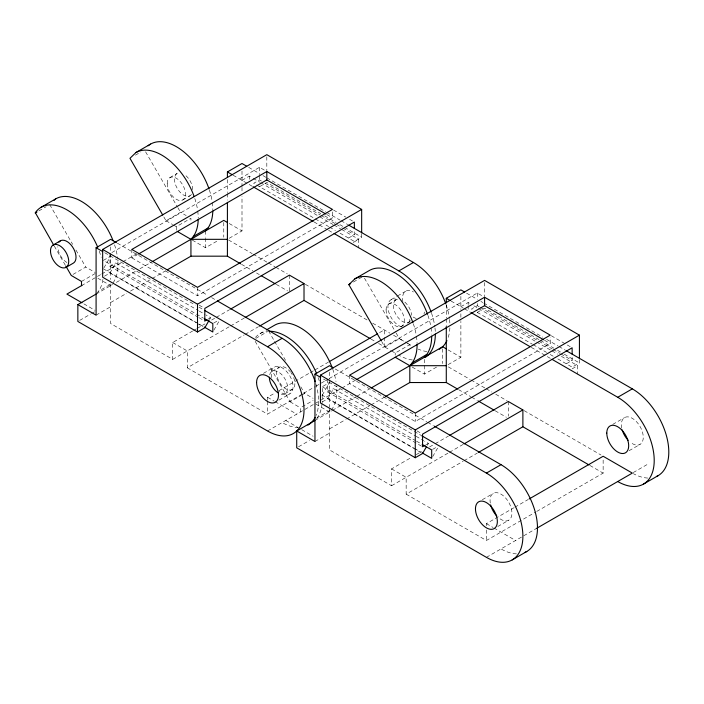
<?xml version="1.0" encoding="UTF-8"?>
<svg xmlns="http://www.w3.org/2000/svg" width="704" height="704" viewBox="0 0 704 704"><rect width="100%" height="100%" fill="white"/><g stroke="black" fill="none" stroke-linecap="round" stroke-linejoin="round"><path stroke-width="0.53" stroke-dasharray="3.52 2.64" d="M103.902 267.907L110.678 256.177L103.382 260.383L203.306 318.076M104.482 276.188L109.956 273.029L115.79 262.918L198.308 310.552M209.581 319.51L210.637 317.671L205.894 314.934M213.858 330.185L220.114 319.352M322.256 395.173L329.551 382.536L322.256 386.751L322.256 395.173L413.609 447.92M322.256 401.914L327.73 398.754L333.564 388.643L415.131 435.741M427.346 445.245L428.41 443.406L424.618 441.214M432.731 456.553L438.988 445.72M96.694 293.374L98.498 291.262L111.267 283.888M330.132 410.256L317.372 417.622L314.961 420.446L331.443 410.934M38.834 210.927L46.094 206.73M135.423 155.153L140.87 152.011M169.893 177.61L177.188 173.395M182.794 199.954L190.089 195.738M73.058 274.402L85.774 267.062L95.154 272.483M163.838 216.946L166.021 220.73L180.55 212.344L186.217 215.574M111.866 252.551L259.521 167.306L265.206 170.588M242 180.356L249.295 176.141L252.155 177.795M81.497 281.45L95.181 273.548M173.527 225.069L176.343 226.688L190.934 218.266L190.934 222.482M109.956 253.651L109.956 266.288L115.79 262.918M261.413 181.034L259.521 179.942L253.686 183.304L314.53 218.434M81.497 285.657L101.165 274.305M101.754 273.962L122.522 261.976M123.05 261.668L136.69 253.792M131.842 249.436L131.842 257.866L137.544 254.566M259.521 186.674L266.816 182.468L320.874 213.682M96.087 294.087L112.57 284.566M116.345 282.392L136.171 270.943M139.946 268.761L151.281 262.222M79.675 320.408L90.614 314.09M91.529 313.562L95.181 311.458M110.678 302.509L126.729 293.242M130.504 291.06L151.281 279.066M152.222 278.52L165.44 270.89M192.342 240.143L205.524 247.746L218.293 240.381M96.087 315.146L110.678 306.724M229.231 238.269L242 230.903L242 196.117M131.842 257.866L197.507 295.768L332.473 217.844L332.473 211.526M207.302 319.598L210.637 317.671M348.524 238.066L354.358 234.696L354.358 229.434M110.678 283.897L110.678 323.567L172.691 359.374L172.691 342.522L192.623 331.021M193.574 330.466L196.416 328.821M197.366 328.275L204.961 323.893M211.605 320.056L215.398 317.865M216.348 317.319L229.636 309.646M361.662 234.018L361.662 237.222L354.358 241.437L339.038 232.593M213.734 323.039L218.293 320.408M353.258 242.484L358.732 239.325L358.732 247.746M172.691 359.374L229.988 326.295M230.586 325.952L244.226 318.076M172.691 342.522L187.282 350.944L187.282 367.796L244.226 334.919M245.177 334.374L258.465 326.7M259.978 333.652L264.546 331.021M255.886 338.334L267.687 331.522M353.39 282.049L362.472 276.804M263.446 373.349L274.393 367.03M391.125 299.631L396.59 296.472M397.505 295.953L405.715 291.21M272.034 371.369L279.33 367.154M388.766 303.978L396.062 299.763M267.538 400.444L267.538 397.285L275.132 392.894M278.925 390.702L309.294 373.173M310.244 372.627L314.037 370.436M314.987 369.882L328.275 362.217M379.526 332.622L384.27 329.886L384.27 336.204M284.926 393.703L292.222 389.497M401.658 326.313L403.48 325.257M407.132 323.154L408.954 322.098M278.925 400.154L289.863 393.835M187.282 367.796L267.538 414.128L302.65 393.853M303.6 393.307L314.987 386.734M315.938 386.188L328.275 379.06M329.226 378.514L477.286 293.031L482.979 296.314M255.165 341.282L290.118 401.817L301.013 395.525M301.919 395.006L304.638 393.43L313.086 398.306M381.621 341.422L384.894 347.098L399.423 338.712L404.14 341.396M460.874 306.715L468.169 302.509L470.07 303.609M300.37 412.025L300.37 407.81L313.139 400.444M327.73 379.377L327.73 392.014L333.564 388.643M391.459 350.891L395.208 353.056L409.807 344.626L409.807 346.738M479.186 306.759L477.286 305.668L471.451 309.038L473.352 310.13M267.538 430.98L340.974 388.582M341.915 388.036L355.564 380.16M477.286 312.409L484.581 308.194L539.59 339.953M332.385 410.388L355.986 396.757M356.928 396.211L369.204 389.127M298.54 446.776L309.487 440.458M329.551 428.868L345.602 419.602M346.544 419.056L370.146 405.434M371.096 404.888L384.314 397.258M412.157 367.048L424.398 374.114L437.166 366.74M314.961 441.505L329.551 433.083M448.105 364.637L460.874 357.262L460.874 321.394M349.615 375.162L349.615 383.592L415.272 421.502L550.246 343.578L550.246 337.26M425.902 444.849L428.41 443.406M566.298 363.792L572.132 360.422L572.132 356.215M329.551 408.082L329.551 449.935L391.565 485.734L391.565 468.89L411.497 457.38M416.24 454.643L421.934 451.352M429.528 446.97L434.271 444.233M435.222 443.678L448.51 436.014M579.427 359.744L579.427 362.947L572.132 367.162L554.91 357.218M432.599 449.407L437.166 446.776M572.132 368.852L577.606 365.693L577.606 374.114M391.565 485.734L448.862 452.654M449.451 452.311L463.1 444.435M391.565 468.89L406.155 477.312L406.155 494.164L463.1 461.287M464.05 460.733L477.33 453.068M482.319 499.708L493.258 493.39M612.726 424.415L624.58 417.578M486.411 525.747L486.411 523.644L513.929 507.751M514.879 507.206L528.167 499.532M497.79 526.513L508.737 520.194M629.112 450.701L640.059 444.382M406.155 494.164L486.411 540.496L535.762 512.002M536.703 511.456L603.143 473.097L603.143 458.357M486.411 557.339L536.114 528.642M633.23 472.569L646.914 464.675M405.082 341.942L409.807 344.626M333.494 210.012L345.822 217.131M349.624 219.322L352.466 220.968M551.267 335.738L570.231 346.694M248.67 167.358L259.151 173.404M262.962 175.604L265.813 177.258M266.763 177.804L325.82 211.895M326.77 212.45L340.111 220.15M341.062 220.695L347.732 224.55M466.585 293.172L477.066 299.218M480.876 301.418L482.777 302.518M483.736 303.072L542.784 337.163M546.594 339.363L558.026 345.963M558.976 346.509L565.646 350.363M326.77 214.553L332.473 217.844M544.535 340.278L550.246 343.578M324.667 215.864L336.054 222.438M339.847 224.629L343.64 226.82M344.59 227.366L361.662 237.222M540.54 340.498L553.819 348.163M557.612 350.354L560.463 352M564.256 354.191L579.427 362.947M265.206 183.225L320.223 214.984M321.165 215.53L335.394 223.74M336.345 224.294L342.03 227.577M342.98 228.122L354.358 234.696M480.137 307.305L537.988 340.71M538.938 341.255L552.218 348.929M553.159 349.474L559.803 353.302M560.754 353.857L572.132 360.422M253.106 178.341L259.767 182.186M260.718 182.732L318.762 216.251M319.722 216.797L333.036 224.488M333.995 225.042L340.657 228.888M341.607 229.434L358.732 239.325M473.88 305.8L477.682 308M478.632 308.554L535.735 341.519M536.686 342.065L550.959 350.302M551.91 350.856L557.621 354.147M561.422 356.347L577.606 365.693M315.33 218.9L328.61 226.565M329.56 227.11L335.394 230.481M477.145 312.321L532.294 344.168M533.104 344.626L546.524 352.378M550.176 354.482L553.969 356.673M233.13 175.234L252.472 186.402M314.01 221.927L327.65 229.803M328.601 230.349L333.036 232.918M451.044 301.048L463.426 308.194M464.376 308.739L470.386 312.215M531.291 347.371L550.326 358.362M229.231 223.529L242 230.903M448.105 349.897L460.874 357.262M228.51 239.958L252.217 253.651M253.167 254.197L267.388 262.407M268.338 262.953L274.982 266.79M275.924 267.335L287.311 273.909M305.325 284.31L367.928 320.452M372.671 323.189L389.919 333.15M393.536 335.236L404.034 341.299M407.757 343.446L411.567 345.646M448.325 366.872L470.14 379.465M471.09 380.01L485.311 388.221M486.262 388.775L491.955 392.058M495.748 394.249L507.126 400.822M524.198 410.678L601.022 455.03M166.021 220.73L172.586 224.523M241.507 264.308L252.78 270.82M256.538 272.994L259.354 274.622M276.267 284.381L287.549 290.893M371.052 339.108L374.827 341.282M378.602 343.464L384.27 346.738L384.27 337.26M384.894 347.098L390.518 350.346M458.498 389.594L470.712 396.642M471.654 397.188L477.286 400.444M495.141 410.749L506.414 417.261M589.917 465.467L603.143 473.097M117.348 243.17L207.838 295.416M211.64 297.616L215.45 299.816M335.262 368.984L426.703 421.784M427.654 422.33L433.374 425.63M199.109 305.122L203.852 307.859M416.882 430.848L421.626 433.585M104.658 252.701L195.378 305.07M198.959 307.138L203.72 309.892M323.532 379.06L420.904 435.283M199.258 311.106L204.943 314.389M416.082 436.286L423.667 440.669M322.256 386.751L415.51 440.59M416.469 441.144L421.221 443.89M109.956 266.288L198.158 317.214M199.109 317.759L204.802 321.042M327.73 392.014L422.567 446.776M103.382 268.814L203.306 326.498M414.559 448.466L421.221 452.311M109.956 273.029L196.266 322.854M197.217 323.4L202.902 326.691M327.73 398.754L420.675 452.417M97.909 278.291L110.678 285.657L113.089 282.841A51.586 29.788 60 0 0 117.718 259.45M315.867 404.122L329.551 412.025L331.962 409.2A51.586 29.788 60 0 0 336.591 385.818M267.538 397.285L274.129 401.086M275.07 401.632L296.718 414.128M486.411 523.644L492.994 527.446M493.935 527.991L515.592 540.496M83.855 303.864L95.146 310.385M285.78 420.446L298.012 427.513M301.778 429.686L313.078 436.207M290.118 401.817L300.37 407.81M364.47 278.168L395.595 332.086M396.141 333.036L399.423 338.712M268.594 330.994L274.058 340.454M274.604 341.405L285.525 360.325M300.819 386.804L304.638 393.43M145.596 151.809L177.276 206.668M177.822 207.618L180.55 212.344M49.729 204.635L72.662 244.367M75.944 250.043L85.774 267.062M54.314 246.127L65.234 265.047M508.297 401.491L508.297 416.231M486.411 529.962L486.411 540.496M484.581 282.533L484.581 296.428M477.286 293.031L477.286 299.35M477.286 303.556L477.286 305.668M468.169 302.509L468.169 304.612M468.169 305.668L468.169 310.93M460.874 296.393L460.874 309.434M460.874 313.782L460.874 320.311M446.283 304.814L446.283 317.865M446.283 318.947L446.283 325.468M442.631 348.841L442.631 363.581M424.398 359.374L424.398 374.114M415.272 413.072L415.272 421.502M395.208 353.056L395.208 355.159M329.551 372.214L329.551 378.734M329.551 379.817L329.551 406.991M289.423 275.132L289.423 290.928M267.538 401.491L267.538 414.128M266.816 156.807L266.816 170.702M259.521 167.306L259.521 174.671M259.521 175.727L259.521 179.942M249.295 176.141L249.295 179.3M242 171.116L242 186.331M242 187.422L242 191.77M227.41 179.538L227.41 192.588M227.41 193.67L227.41 200.191M223.766 222.482L223.766 237.222M205.524 230.903L205.524 237.222M205.524 238.269L205.524 247.746M197.507 287.346L197.507 295.768M176.343 226.688L176.343 230.903M110.678 246.937L110.678 252.366M110.678 253.458L110.678 279.541M412.324 359.955A51.586 29.788 60 0 1 398.86 355.159M431.57 313.28A51.586 29.788 60 0 1 434.834 326.814M434.966 327.888A51.586 29.788 60 0 1 435.327 333.098M426.914 351.534A51.586 29.788 60 0 1 418.211 349.122M446.16 304.858A51.586 29.788 60 0 1 449.425 318.393M449.557 319.466A51.586 29.788 60 0 1 449.891 323.655M449.882 327.835A51.586 29.788 60 0 1 448.078 337.841M298.514 427.522A51.586 29.788 60 0 1 282.128 422.55M315.832 383.768A51.586 29.788 60 0 1 316.034 415.554M416.284 318.454A15.479 8.932 60 0 1 412.025 316.316M402.882 301.778A15.479 8.932 60 0 1 413.45 291.975M424.354 312.004A15.479 8.932 60 0 1 424.019 313.984M401.694 326.876A15.479 8.932 60 0 1 388.01 308.422A15.479 8.932 60 0 1 398.86 300.406M409.807 319.352A15.479 8.932 60 0 1 409.429 322.414M209.396 190.054A51.586 29.788 60 0 1 212.159 201.476M212.318 202.558A51.586 29.788 60 0 1 212.819 209.845M194.806 198.484A51.586 29.788 60 0 1 197.569 209.898M197.718 210.98A51.586 29.788 60 0 1 198.229 218.266M191.532 194.392A12.901 7.445 60 0 1 177.188 188.294A12.901 7.445 60 0 1 179.08 172.814M185.997 175.762A12.901 7.445 60 0 1 192.755 189.834M271.559 377.599A15.479 8.932 60 0 1 281.178 367.294A15.479 8.932 60 0 1 293.031 387.825A15.479 8.932 60 0 1 279.294 391.002M99.255 251.178A51.586 29.788 60 0 1 101.191 257.356M102.934 279.356A51.586 29.788 60 0 1 98.498 291.262M114.558 244.816A51.586 29.788 60 0 1 117.603 258.386M66.906 262.495A12.901 7.445 60 0 1 57.79 246.699M647.742 478.051A51.586 29.788 60 0 1 633.266 473.634M516.419 553.872A51.586 29.788 60 0 1 501.002 548.918M621.755 428.146A15.479 8.932 60 0 1 631.127 417.727A15.479 8.932 60 0 1 643.254 437.844A15.479 8.932 60 0 1 630.186 442.138M427.926 315.392A51.586 29.788 60 0 1 430.857 326.753M431.033 327.844A51.586 29.788 60 0 1 431.649 334.189M413.336 323.814A51.586 29.788 60 0 1 416.266 335.183M416.434 336.266A51.586 29.788 60 0 1 417.085 343.631M410.406 320.76A12.901 7.445 60 0 1 396.062 314.653A12.901 7.445 60 0 1 397.945 299.182M404.87 302.122A12.901 7.445 60 0 1 411.594 315.26M490.266 503.07A15.479 8.932 60 0 1 500.518 493.891A15.479 8.932 60 0 1 511.878 514.448A15.479 8.932 60 0 1 498.168 517.37M255.438 337.418A51.586 29.788 60 0 1 266.517 331.434M318.129 377.546A51.586 29.788 60 0 1 319.475 381.665M322.089 395.296A51.586 29.788 60 0 1 322.142 402.618M322.054 403.665A51.586 29.788 60 0 1 317.372 417.622M332.719 369.116A51.586 29.788 60 0 1 336.01 381.515M293.674 377.617A12.901 7.445 60 0 1 287.364 389.611A12.901 7.445 60 0 1 276.795 371.316A12.901 7.445 60 0 1 290.338 371.835M290.84 372.495A12.901 7.445 60 0 1 292.222 374.598M269.676 374.73A12.901 7.445 60 0 1 284.926 378.814A12.901 7.445 60 0 1 280.843 394.073M167.218 183.515A12.901 7.445 60 0 0 180.902 200.534A12.901 7.445 60 0 0 180.902 182.292A12.901 7.445 60 0 0 167.218 183.515M386.091 309.874A12.901 7.445 60 0 0 399.775 326.894A12.901 7.445 60 0 0 399.775 308.66A12.901 7.445 60 0 0 386.091 309.874"/><path stroke-width="1.06" d="M53.768 245.186L35.314 212.661A51.586 29.788 60 0 1 97.742 247.262M381.075 340.472L348.85 284.662L354.825 278.89L369.415 270.468A51.586 29.788 60 0 1 427.566 314.362M209.044 320.434L204.802 327.782L197.507 331.998L102.661 277.235L102.661 249.436L266.816 154.669L361.662 209.422L361.662 232.945M426.281 447.075L422.567 453.508L415.272 457.723L320.434 402.97L320.434 375.162L484.581 280.394L579.427 335.148L579.427 358.67M212.81 210.927A51.586 29.788 60 0 1 207.935 228.078L193.345 236.5L190.934 239.325L190.934 256.177L167.332 269.799M205.524 230.903L207.935 228.078M431.693 336.204A51.586 29.788 60 0 1 426.8 354.446L412.21 362.868L409.807 365.693L409.807 382.536L385.255 396.713M424.398 357.262L426.8 354.446M54.12 200.332L55.704 198.862A51.586 29.788 60 0 1 113.089 240.715M150.55 144.1L135.96 152.53L129.976 158.303L162.747 215.054M41.114 207.284L55.704 198.862M35.2 213.022L37.013 211.974M53.161 245.001L60.456 240.794M204.67 310.438L267.538 346.738A51.586 29.788 60 0 1 304.014 409.913A51.586 29.788 60 0 1 267.538 430.98L77.854 321.464L77.854 304.612L96.087 315.146L96.087 247.746L110.678 239.325L116.398 242.625M227.41 177.364L227.41 171.934L242 163.504L246.761 166.258M66.062 267.344L73.357 263.129A12.901 7.445 60 0 0 72.459 246.814A12.901 7.445 60 0 0 59.004 242.141M266.816 171.512L131.842 249.436L197.507 287.346L332.473 209.422L266.816 171.512L266.816 179.934L138.494 254.021M82.13 285.296L66.906 294.087L81.972 302.782M77.854 304.612L96.087 294.087M152.222 261.677L223.766 220.37L227.41 222.482M102.661 249.436L197.507 304.198L361.662 209.422M206.466 320.082L204.802 321.042L204.802 308.405L354.358 222.059L354.358 228.378M230.586 309.1L289.423 275.132L304.014 283.554L304.014 300.406L370.11 338.562M245.177 317.522L304.014 283.554M259.415 326.154L304.014 300.406M266.367 329.965L274.578 325.222A51.586 29.788 60 0 1 331.962 367.083M348.85 284.662L350.662 283.615M267.538 346.738L282.128 338.307A51.586 29.788 60 0 1 315.19 381.709M334.092 233.526L398.86 270.917L413.45 262.495A51.586 29.788 60 0 1 445.799 303.829M329.226 361.662L377.626 333.722M421.634 435.706L486.411 473.097A51.586 29.788 60 0 1 522.887 536.281A51.586 29.788 60 0 1 486.411 557.339L296.718 447.823L296.718 430.98L314.961 441.505L314.961 374.114L329.551 365.693L333.362 367.893M446.283 302.641L446.283 298.294L460.874 289.872L464.684 292.072M484.581 297.238L349.615 375.162L415.272 413.072L550.246 335.148L484.581 297.238L484.581 305.668L356.268 379.746M296.718 430.98L314.961 420.446M371.096 388.036L442.631 346.738L446.283 348.841M320.434 375.162L415.272 429.924L579.427 335.148M425.075 445.324L422.567 446.776L422.567 434.139L572.132 347.785L572.132 354.103M449.451 435.468L508.297 401.491L522.887 409.913L522.887 426.765L588.975 464.922M464.05 443.89L522.887 409.913M478.28 452.522L522.887 426.765M486.411 473.097L501.002 464.675A51.586 29.788 60 0 1 535.137 511.658A51.586 29.788 60 0 1 525.061 552.35M552.006 359.339L617.734 397.276L632.324 388.854A51.586 29.788 60 0 1 666.459 435.846A51.586 29.788 60 0 1 656.383 476.529M529.118 498.986L603.143 456.254L632.324 473.097L536.466 528.44M512.204 559.9L526.794 551.47M643.526 484.079L658.117 475.658M227.41 239.325L190.934 239.325L177.25 231.431M190.934 256.177L227.41 256.177L240.566 263.771M446.283 365.693L409.807 365.693L395.208 357.262M409.807 382.536L446.283 382.536L457.556 389.048M348.682 225.095L413.45 262.495M566.597 350.909L632.324 388.854M266.816 179.934L325.811 213.998M484.581 305.668L543.585 339.733M227.41 171.934L232.17 174.68M253.132 186.78L313.139 221.426M446.283 298.294L450.094 300.494M471.046 312.594L530.103 346.685M261.237 275.704L275.334 283.844M478.227 400.981L494.199 410.203M217.36 300.916L282.128 338.307M434.324 426.175L501.002 464.675M96.087 247.746L102.758 251.601M314.961 374.114L320.672 377.414M204.257 318.622L212.819 323.567L212.819 331.989L204.257 327.043M422.171 444.435L431.693 449.935L431.693 458.357L422.171 452.866M65.78 265.998L71.245 275.449L81.497 281.45L81.497 285.657M446.283 326.559L446.283 382.536M415.272 429.924L415.272 457.723M227.41 202.365L227.41 256.177M197.507 304.198L197.507 331.998M398.86 270.917A51.586 29.788 60 0 1 431.209 312.259M435.336 334.101A51.586 29.788 60 0 1 425.48 357.21M446.943 340.639A51.586 29.788 60 0 1 439.243 349.29M148.148 145.772A51.586 29.788 60 0 1 209.053 189.024M135.96 152.53A51.586 29.788 60 0 1 194.102 196.425M198.22 219.349A51.586 29.788 60 0 1 193.345 236.5M315.19 417.331A51.586 29.788 60 0 1 307.921 425.11M617.734 397.276A51.586 29.788 60 0 1 654.21 460.46A51.586 29.788 60 0 1 617.734 481.527M628.135 440.238A15.479 8.932 60 0 1 622.213 429.977M354.825 278.89A51.586 29.788 60 0 1 412.975 322.784M417.102 344.626A51.586 29.788 60 0 1 412.21 362.868M496.813 516.05A15.479 8.932 60 0 1 490.635 504.874M269.394 331.232A51.586 29.788 60 0 1 316.615 373.622M278.485 393.07A12.901 7.445 60 0 1 269.359 377.274M256.59 382.536A15.479 8.932 60 0 0 273.011 402.961A15.479 8.932 60 0 0 273.011 381.075A15.479 8.932 60 0 0 256.59 382.536M50.494 250.906A12.901 7.445 60 0 0 64.17 267.925A12.901 7.445 60 0 0 64.17 249.691A12.901 7.445 60 0 0 50.494 250.906M606.786 433.083A15.479 8.932 60 0 0 623.198 453.508A15.479 8.932 60 0 0 623.198 431.614A15.479 8.932 60 0 0 606.786 433.083M475.464 508.904A15.479 8.932 60 0 0 491.876 529.32A15.479 8.932 60 0 0 491.876 507.434A15.479 8.932 60 0 0 475.464 508.904"/></g></svg>
